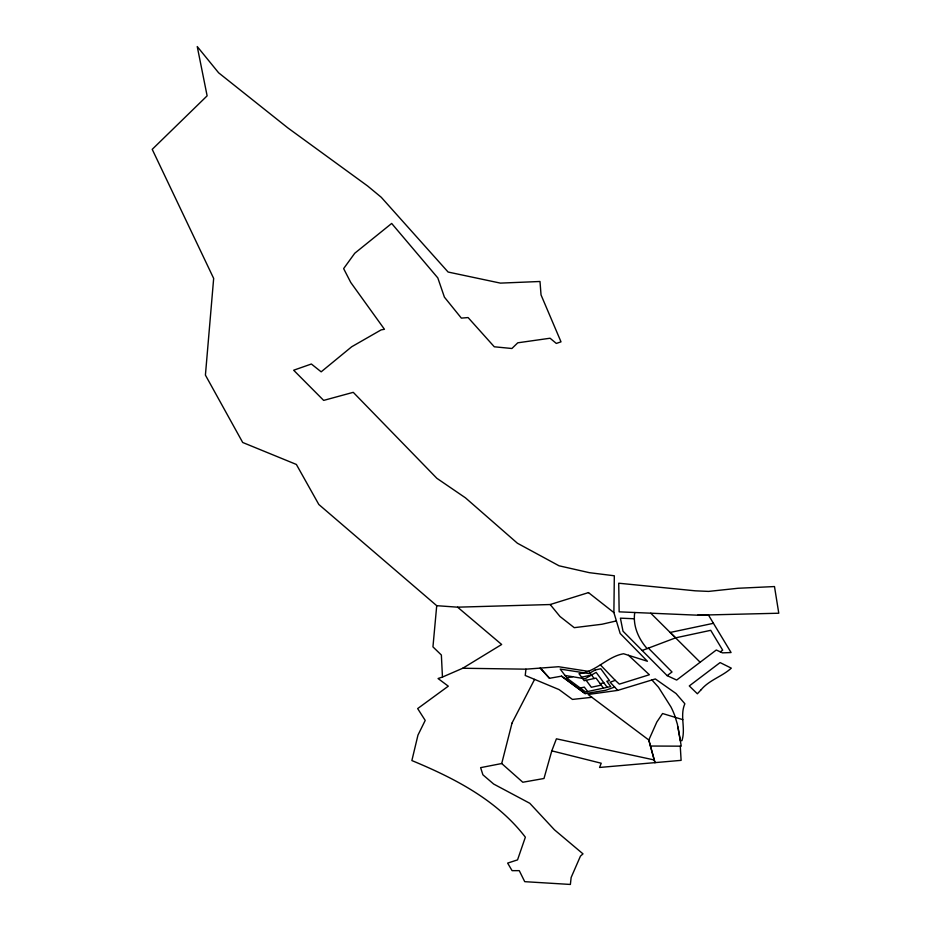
<?xml version="1.0" encoding="UTF-8"?>
<svg xmlns="http://www.w3.org/2000/svg" width="931" height="931" viewBox="0 0 931 931"><rect width="100%" height="100%" fill="white"/><g stroke="black" fill="none" stroke-linecap="round" stroke-linejoin="round"><path stroke-width="1.4" d="M603.463 688.137L596.049 678.094L584.226 680.701L578.989 673.66C595.898 672.077 607.024 656.634 623.572 653.748L647.429 661.266L620.162 633.464L613.89 612.586L614.32 575.777L589.335 572.67L559.031 565.792L517.403 543.227L465.43 497.817L436.883 478.325L353.256 392.335L323.662 400.4L293.661 370.224L311.373 364.009L321.172 371.83L351.709 346.751L381.151 329.877L384.456 329.283L350.766 282.477L343.632 268.605L354.758 253.244L391.672 223.452L437.814 277.915L444.413 297.152L461.357 318.123L468.095 317.564L494.291 346.786L511.91 348.497L517.764 342.806L550.07 338.232L556.331 343.434L561.009 341.84L541.039 294.918L539.992 281.488L500.401 283.117L448.102 272.038L381.256 197.279L367.605 185.979L287.912 127.954L218.634 72.816L197.244 46.55L207.124 95.835L152.219 149.344L213.665 278.416L205.414 375.1L242.7 442.481L296.372 464.453L318.821 504.486L436.72 605.685L457.598 607.175L550.186 604.533L588.497 592.605M436.72 605.685L432.95 646.882L441.364 655.017L442.458 677.058L438.047 678.524L448.3 686.17L417.658 708.584L425.211 720.419L417.961 735.118L411.874 760.557C454.351 778.2 496.758 799.869 525.363 837.19L517.543 859.883L507.639 863.107L512.085 870.66L519.265 870.648L524.723 881.669L570.377 884.45L571.145 877.479L580.455 856.113L583.004 853.867L554.445 829.812L529.797 803.29L493.663 784.042L482.91 774.813L480.617 767.644L501.716 763.536L522.803 782.249L543.983 778.491L551.792 750.852L556.412 738.818L654.249 759.964M594.141 678.513L588.916 671.437L558.553 666.724L525.945 669.168L525.235 675.475L559.089 689.603L572.449 699.425L591.872 697.296L648.814 740.017L654.97 762.629M634.756 612.517C632.684 625.679 638.515 638.899 647.138 648.604M501.716 763.536L512.003 723.166M511.957 723.143L534.592 679.374M634.383 618.766L620.407 618.161L623.002 631.195L667.143 675.627L672.019 671.984L648.407 648.127M720.315 651.863L722.677 650.175L710.725 630.322L675.592 637.851L642.169 650.49M442.458 677.058L462.742 668.249L501.658 644.485L457.598 607.175M628.495 655.284L649.373 674.742L619.348 684.134L615.251 680.34L610.108 682.237L617.753 690.383L655.331 678.943L676.046 693.537L684.867 703.755C679.607 715.718 685.926 728.414 681.946 740.634L680.317 740.634L677.349 724.085L674.731 715.543A153.103 93.472 12.9 0 0 670.972 706.978L658.508 687.253L651.933 679.967M614.623 687.055L605.813 690.232L585.18 693.618L561.533 676.15L549.499 678.292L540.317 668.086L549.499 678.292M616.392 620.919L601.915 624.259L574.252 627.669L559.985 616.497L550.186 604.533M566.886 677.931L572.646 676.651M581.607 677.186L591.534 674.987M580.257 688.009L584.342 687.125L587.659 691.558M600.158 683.668L603.893 682.854M601.24 685.123L591.336 687.276L586.123 680.282M667.143 675.627L676.662 680.061L716.3 650.001L722.456 652.864L731.079 652.538L713.437 623.305L670.169 632.463L700.159 662.244M617.753 690.383L588.136 694.479L591.872 697.296M697.598 615.193L778.782 613.226L774.487 586.553L738.097 588.264L708.596 591.406L695.178 590.813L618.719 583.213L619.15 611.842L697.598 615.193L708.398 614.926L713.437 623.305M682.807 719.64L662.569 713.53L656.832 722.025L648.814 740.017L650.443 746.034L681.248 746.173L677.966 726.913M462.742 668.249L525.945 669.168M565.024 675.452L584.982 678.792L596.177 672.38L607.187 687.322M551.792 750.852L601.217 763.234L599.564 767.458L681.108 760.359L680.27 746.173M561.533 676.174L585.18 693.63M588.45 592.582L613.89 612.586M650.757 613.192L675.592 637.851M600.355 664.862L615.251 680.34M650.443 746.034L654.982 762.629M701.229 689.638L697.366 693.781L689.289 685.938L720.094 662.581L731.312 668.155C722.13 676.523 709.317 679.979 701.229 689.638M595.188 669.983L588.939 673.567L560.218 669.086L567.235 678.396L585.646 691.989L610.724 686.554L606.814 681.236L609.514 680.642L600.786 668.737L595.188 669.983"/></g></svg>
